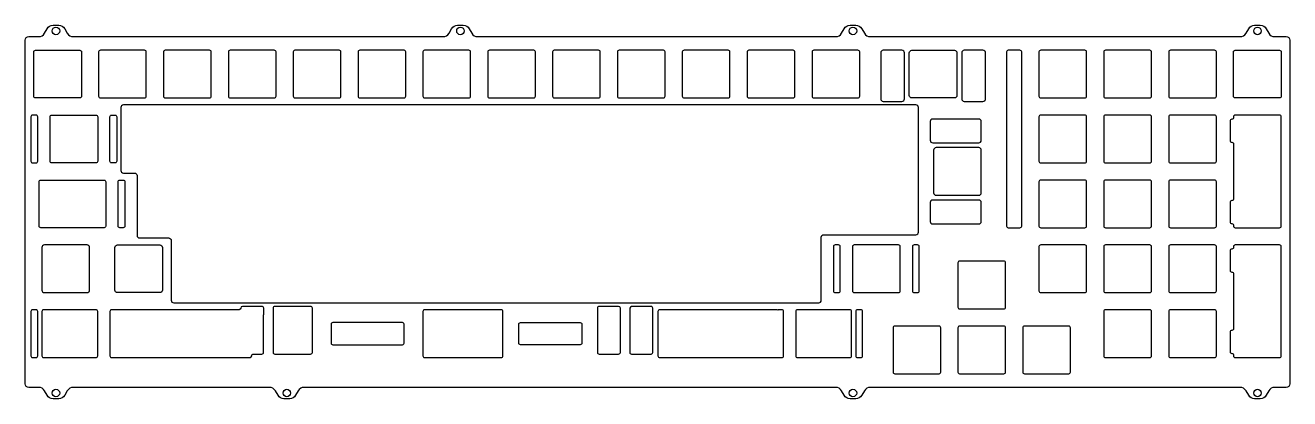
# Model space of a CAD drawing. Header units: millimetres. Extents: x 6 to 378, y -101 to 9.
import ezdxf

# ---------------------------------------------------------------- set-up
doc = ezdxf.new("R2010")
doc.units = ezdxf.units.MM
doc.layers.get('0').update_dxf_attribs({"linetype": 'CONTINUOUS'})

msp = doc.modelspace()

# ---------------------------------------------------------------- linework, layer by layer
for points in [[(6.13, -96.59), (6.13, 4.37, -0.414214), (7.13, 5.37), (10.05, 5.37, 0.267949), (11.78, 6.37), (12.55, 7.7, -0.267949), (14.28, 8.7), (15.97, 8.7, -0.267949), (17.7, 7.7), (18.47, 6.37, 0.267949), (20.2, 5.37), (128.87, 5.37, 0.267949), (130.6, 6.37), (131.37, 7.7, -0.267949), (133.1, 8.7), (134.79, 8.7, -0.267949), (136.52, 7.7), (137.29, 6.37, 0.267949), (139.02, 5.37), (244.18, 5.37, 0.267949), (245.91, 6.37), (246.68, 7.7, -0.267949), (248.41, 8.7), (250.1, 8.7, -0.267949), (251.83, 7.7), (252.6, 6.37, 0.267949), (254.33, 5.37), (363, 5.37, 0.267949), (364.73, 6.37), (365.5, 7.7, -0.267949), (367.23, 8.7), (368.92, 8.7, -0.267949), (370.65, 7.7), (371.42, 6.37, 0.267949), (373.15, 5.37), (376.55, 5.37, -0.414214), (377.55, 4.37), (377.55, -96.59, -0.414214), (376.55, -97.59), (373.15, -97.59, 0.267949), (371.42, -98.59), (370.65, -99.92, -0.267949), (368.92, -100.92), (367.23, -100.92, -0.267949), (365.5, -99.92), (364.73, -98.59, 0.267949), (363, -97.59), (254.33, -97.59, 0.267949), (252.6, -98.59), (251.83, -99.92, -0.267949), (250.1, -100.92), (248.41, -100.92, -0.267949), (246.68, -99.92), (245.91, -98.59, 0.267949), (244.18, -97.59), (88.02, -97.59, 0.267949), (86.29, -98.59), (85.52, -99.92, -0.267949), (83.79, -100.92), (82.1, -100.92, -0.267949), (80.37, -99.92), (79.6, -98.59, 0.267949), (77.87, -97.59), (20.2, -97.59, 0.267949), (18.47, -98.59), (17.7, -99.92, -0.267949), (15.97, -100.92), (14.28, -100.92, -0.267949), (12.55, -99.92), (11.78, -98.59, 0.267949), (10.05, -97.59), (7.13, -97.59, -0.414214)], [(8.63, 0.87, -0.414214), (9.13, 1.37), (22.13, 1.37, -0.414214), (22.63, 0.87), (22.63, -12.13, -0.414214), (22.13, -12.63), (9.13, -12.63, -0.414214), (8.63, -12.13)], [(27.68, 0.87), (27.68, -12.13, 0.414214), (28.18, -12.63), (41.18, -12.63, 0.414214), (41.68, -12.13), (41.68, 0.87, 0.414214), (41.18, 1.37), (28.18, 1.37, 0.414214)], [(46.73, 0.87), (46.73, -12.13, 0.414214), (47.23, -12.63), (60.23, -12.63, 0.414214), (60.73, -12.13), (60.73, 0.87, 0.414214), (60.23, 1.37), (47.23, 1.37, 0.414214)], [(65.78, 0.87), (65.78, -12.13, 0.414214), (66.28, -12.63), (79.28, -12.63, 0.414214), (79.78, -12.13), (79.78, 0.87, 0.414214), (79.28, 1.37), (66.28, 1.37, 0.414214)], [(84.83, 0.87), (84.83, -12.13, 0.414214), (85.33, -12.63), (98.33, -12.63, 0.414214), (98.83, -12.13), (98.83, 0.87, 0.414214), (98.33, 1.37), (85.33, 1.37, 0.414214)], [(103.88, 0.87), (103.88, -12.13, 0.414214), (104.38, -12.63), (117.38, -12.63, 0.414214), (117.88, -12.13), (117.88, 0.87, 0.414214), (117.38, 1.37), (104.38, 1.37, 0.414214)], [(122.93, 0.87), (122.93, -12.13, 0.414214), (123.43, -12.63), (136.43, -12.63, 0.414214), (136.93, -12.13), (136.93, 0.87, 0.414214), (136.43, 1.37), (123.43, 1.37, 0.414214)], [(141.98, 0.87), (141.98, -12.13, 0.414214), (142.48, -12.63), (155.48, -12.63, 0.414214), (155.98, -12.13), (155.98, 0.87, 0.414214), (155.48, 1.37), (142.48, 1.37, 0.414214)], [(161.03, 0.87), (161.03, -12.13, 0.414214), (161.53, -12.63), (174.53, -12.63, 0.414214), (175.03, -12.13), (175.03, 0.87, 0.414214), (174.53, 1.37), (161.53, 1.37, 0.414214)], [(180.08, 0.87), (180.08, -12.13, 0.414214), (180.58, -12.63), (193.58, -12.63, 0.414214), (194.08, -12.13), (194.08, 0.87, 0.414214), (193.58, 1.37), (180.58, 1.37, 0.414214)], [(212.63, 1.37), (199.63, 1.37, 0.414214), (199.13, 0.87), (199.13, -12.13, 0.414214), (199.63, -12.63), (212.63, -12.63, 0.414214), (213.13, -12.13), (213.13, 0.87, 0.414214)], [(218.18, 0.87), (218.18, -12.13, 0.414214), (218.68, -12.63), (231.68, -12.63, 0.414214), (232.18, -12.13), (232.18, 0.87, 0.414214), (231.68, 1.37), (218.68, 1.37, 0.414214)], [(237.23, 0.87), (237.23, -12.13, 0.414214), (237.73, -12.63), (250.73, -12.63, 0.414214), (251.23, -12.13), (251.23, 0.87, 0.414214), (250.73, 1.37), (237.73, 1.37, 0.414214)], [(257.4, 0.62), (257.4, -12.88, 0.414214), (258.15, -13.63), (263.65, -13.63, 0.414214), (264.4, -12.88), (264.4, 0.62, 0.414214), (263.65, 1.37), (258.15, 1.37, 0.414214)], [(266.55, -12.63, -0.414214), (265.8, -11.88), (265.8, 0.62, -0.414214), (266.55, 1.37), (279.05, 1.37, -0.414214), (279.8, 0.62), (279.8, -11.88, -0.414214), (279.05, -12.63)], [(288.2, -12.88), (288.2, 0.62, 0.414214), (287.45, 1.37), (281.95, 1.37, 0.414214), (281.2, 0.62), (281.2, -12.88, 0.414214), (281.95, -13.63), (287.45, -13.63, 0.414214)], [(294.38, 0.87), (294.38, -50.23, 0.414214), (294.88, -50.73), (298.32, -50.73, 0.414214), (298.82, -50.23), (298.82, 0.87, 0.414214), (298.32, 1.37), (294.88, 1.37, 0.414214)], [(303.9, 0.87), (303.9, -12.13, 0.414214), (304.4, -12.63), (317.4, -12.63, 0.414214), (317.9, -12.13), (317.9, 0.87, 0.414214), (317.4, 1.37), (304.4, 1.37, 0.414214)], [(322.95, 0.87), (322.95, -12.13, 0.414214), (323.45, -12.63), (336.45, -12.63, 0.414214), (336.95, -12.13), (336.95, 0.87, 0.414214), (336.45, 1.37), (323.45, 1.37, 0.414214)], [(342, 0.87), (342, -12.13, 0.414214), (342.5, -12.63), (355.5, -12.63, 0.414214), (356, -12.13), (356, 0.87, 0.414214), (355.5, 1.37), (342.5, 1.37, 0.414214)], [(361.55, -12.63, -0.414214), (361.05, -12.13), (361.05, 0.87, -0.414214), (361.55, 1.37), (374.55, 1.37, -0.414214), (375.05, 0.87), (375.05, -12.13, -0.414214), (374.55, -12.63)], [(48.24, -53.73, -0.414214), (48.99, -54.48), (48.99, -72.03, 0.414214), (49.74, -72.78), (239.19, -72.78, 0.414214), (239.94, -72.03), (239.94, -53.53, -0.414214), (240.69, -52.78), (267.76, -52.78, 0.414214), (268.51, -52.03), (268.51, -15.43, 0.414214), (267.76, -14.68), (34.95, -14.68, 0.414214), (34.2, -15.43), (34.2, -33.93, 0.414214), (34.95, -34.68), (38.21, -34.68, -0.414214), (38.96, -35.43), (38.96, -52.98, 0.414214), (39.71, -53.73)], [(8.29, -31.68), (9.29, -31.68, 0.414214), (9.79, -31.18), (9.79, -18.18, 0.414214), (9.29, -17.68), (8.29, -17.68, 0.414214), (7.79, -18.18), (7.79, -31.18, 0.414214)], [(13.89, -31.68, -0.414214), (13.39, -31.18), (13.39, -18.18, -0.414214), (13.89, -17.68), (26.89, -17.68, -0.414214), (27.39, -18.18), (27.39, -31.18, -0.414214), (26.89, -31.68)], [(31.49, -31.68, -0.414214), (30.99, -31.18), (30.99, -18.18, -0.414214), (31.49, -17.68), (32.49, -17.68, -0.414214), (32.99, -18.18), (32.99, -31.18, -0.414214), (32.49, -31.68)], [(303.9, -18.18), (303.9, -31.18, 0.414214), (304.4, -31.68), (317.4, -31.68, 0.414214), (317.9, -31.18), (317.9, -18.18, 0.414214), (317.4, -17.68), (304.4, -17.68, 0.414214)], [(322.95, -18.18), (322.95, -31.18, 0.414214), (323.45, -31.68), (336.45, -31.68, 0.414214), (336.95, -31.18), (336.95, -18.18, 0.414214), (336.45, -17.68), (323.45, -17.68, 0.414214)], [(342, -18.18), (342, -31.18, 0.414214), (342.5, -31.68), (355.5, -31.68, 0.414214), (356, -31.18), (356, -18.18, 0.414214), (355.5, -17.68), (342.5, -17.68, 0.414214)], [(361.05, -18.39, -0.414214), (360.55, -18.89, 0.414214), (360.05, -19.39), (360.05, -25.14, 0.414214), (360.55, -25.64, -0.414214), (361.05, -26.14), (361.05, -42.27, -0.414214), (360.55, -42.77, 0.414214), (360.05, -43.27), (360.05, -49.02, 0.414214), (360.55, -49.52, -0.414214), (361.05, -50.02), (361.05, -50.23, 0.414214), (361.55, -50.73), (374.55, -50.73, 0.414214), (375.05, -50.23), (375.05, -18.18, 0.414214), (374.55, -17.68), (361.55, -17.68, 0.414214), (361.05, -18.18)], [(271.95, -19.56), (271.95, -25.06, 0.414214), (272.7, -25.81), (286.2, -25.81, 0.414214), (286.95, -25.06), (286.95, -19.56, 0.414214), (286.2, -18.81), (272.7, -18.81, 0.414214)], [(273.7, -41.21), (286.2, -41.21, 0.414214), (286.95, -40.46), (286.95, -27.96, 0.414214), (286.2, -27.21), (273.7, -27.21, 0.414214), (272.95, -27.96), (272.95, -40.46, 0.414214)], [(29.27, -36.73, -0.414214), (29.77, -37.23), (29.77, -50.23, -0.414214), (29.27, -50.73), (10.67, -50.73, -0.414214), (10.17, -50.23), (10.17, -37.23, -0.414214), (10.67, -36.73)], [(34.87, -36.73, -0.414214), (35.37, -37.23), (35.37, -50.23, -0.414214), (34.87, -50.73), (33.87, -50.73, -0.414214), (33.37, -50.23), (33.37, -37.23, -0.414214), (33.87, -36.73)], [(317.4, -36.73), (304.4, -36.73, 0.414214), (303.9, -37.23), (303.9, -50.23, 0.414214), (304.4, -50.73), (317.4, -50.73, 0.414214), (317.9, -50.23), (317.9, -37.23, 0.414214)], [(322.95, -37.23), (322.95, -50.23, 0.414214), (323.45, -50.73), (336.45, -50.73, 0.414214), (336.95, -50.23), (336.95, -37.23, 0.414214), (336.45, -36.73), (323.45, -36.73, 0.414214)], [(342, -37.23), (342, -50.23, 0.414214), (342.5, -50.73), (355.5, -50.73, 0.414214), (356, -50.23), (356, -37.23, 0.414214), (355.5, -36.73), (342.5, -36.73, 0.414214)], [(271.95, -43.36), (271.95, -48.86, 0.414214), (272.7, -49.61), (286.2, -49.61, 0.414214), (286.95, -48.86), (286.95, -43.36, 0.414214), (286.2, -42.61), (272.7, -42.61, 0.414214)], [(11.01, -56.53), (11.01, -69.03, 0.414214), (11.76, -69.78), (24.26, -69.78, 0.414214), (25.01, -69.03), (25.01, -56.53, 0.414214), (24.26, -55.78), (11.76, -55.78, 0.414214)], [(32.44, -56.53, -0.414214), (33.19, -55.78), (45.69, -55.78, -0.414214), (46.44, -56.53), (46.44, -69.03, -0.414214), (45.69, -69.78), (33.19, -69.78, -0.414214), (32.44, -69.03)], [(243.53, -56.28), (243.53, -69.28, 0.414214), (244.03, -69.78), (245.03, -69.78, 0.414214), (245.53, -69.28), (245.53, -56.28, 0.414214), (245.03, -55.78), (244.03, -55.78, 0.414214)], [(249.13, -56.28), (249.13, -69.28, 0.414214), (249.63, -69.78), (262.63, -69.78, 0.414214), (263.13, -69.28), (263.13, -56.28, 0.414214), (262.63, -55.78), (249.63, -55.78, 0.414214)], [(266.73, -56.28), (266.73, -69.28, 0.414214), (267.23, -69.78), (268.23, -69.78, 0.414214), (268.73, -69.28), (268.73, -56.28, 0.414214), (268.23, -55.78), (267.23, -55.78, 0.414214)], [(303.9, -56.28), (303.9, -69.28, 0.414214), (304.4, -69.78), (317.4, -69.78, 0.414214), (317.9, -69.28), (317.9, -56.28, 0.414214), (317.4, -55.78), (304.4, -55.78, 0.414214)], [(322.95, -56.28), (322.95, -69.28, 0.414214), (323.45, -69.78), (336.45, -69.78, 0.414214), (336.95, -69.28), (336.95, -56.28, 0.414214), (336.45, -55.78), (323.45, -55.78, 0.414214)], [(342, -56.28), (342, -69.28, 0.414214), (342.5, -69.78), (355.5, -69.78, 0.414214), (356, -69.28), (356, -56.28, 0.414214), (355.5, -55.78), (342.5, -55.78, 0.414214)], [(361.05, -80.37, -0.414214), (360.55, -80.87, 0.414214), (360.05, -81.37), (360.05, -87.12, 0.414214), (360.55, -87.62, -0.414214), (361.05, -88.12), (361.05, -88.33, 0.414214), (361.55, -88.83), (374.55, -88.83, 0.414214), (375.05, -88.33), (375.05, -56.28, 0.414214), (374.55, -55.78), (361.55, -55.78, 0.414214), (361.05, -56.28), (361.05, -56.49, -0.414214), (360.55, -56.99, 0.414214), (360.05, -57.49), (360.05, -63.24, 0.414214), (360.55, -63.74, -0.414214), (361.05, -64.24)], [(280.09, -61.04), (280.09, -74.04, 0.414214), (280.59, -74.54), (293.59, -74.54, 0.414214), (294.09, -74.04), (294.09, -61.04, 0.414214), (293.59, -60.54), (280.59, -60.54, 0.414214)], [(72.64, -88.33, -0.414214), (73.14, -87.83), (75.65, -87.83, 0.414214), (76.15, -87.33), (76.15, -76.33), (76.16, -76.33), (76.16, -74.33, 0.414214), (75.66, -73.83), (75.65, -73.83), (75.65, -73.83), (69.9, -73.83), (69.9, -73.83, 0.410849), (69.41, -74.33, -0.413866), (68.91, -74.83), (31.49, -74.83, 0.414214), (30.99, -75.33), (30.99, -88.33, 0.414214), (31.49, -88.83), (72.17, -88.83, 0.393961)], [(83.7, -73.83), (79.43, -73.83, 0.414214), (78.93, -74.33), (78.93, -87.33, 0.414214), (79.43, -87.83), (83.7, -87.83), (89.95, -87.83, 0.414214), (90.45, -87.33), (90.45, -74.33, 0.414214), (89.95, -73.83)], [(180.93, -87.32), (180.93, -74.33, 0.414016), (180.43, -73.83), (174.68, -73.82, 0.414411), (174.18, -74.32), (174.18, -87.32, 0.414214), (174.68, -87.82), (180.43, -87.82, 0.414214)], [(183.7, -74.58), (183.7, -87.33, 0.414214), (184.2, -87.83), (189.95, -87.83, 0.414214), (190.45, -87.33), (190.45, -74.33, 0.414214), (189.95, -73.83), (184.45, -73.83, 0.414214)], [(7.79, -75.33), (7.79, -88.33, 0.414214), (8.29, -88.83), (9.29, -88.83, 0.414214), (9.79, -88.33), (9.79, -75.33, 0.414214), (9.29, -74.83), (8.29, -74.83, 0.414214)], [(11.01, -75.33), (11.01, -88.33, 0.414214), (11.51, -88.83), (26.89, -88.83, 0.414214), (27.39, -88.33), (27.39, -75.33, 0.414214), (26.89, -74.83), (11.51, -74.83, 0.414214)], [(123.43, -88.83), (145.95, -88.83, 0.414214), (146.45, -88.33), (146.45, -75.33, 0.414214), (145.95, -74.83), (123.43, -74.83, 0.414214), (122.93, -75.33), (122.93, -88.33, 0.414214)], [(228.36, -74.83), (227.36, -74.83, 0.117224), (227.14, -74.89, 0.117224), (226.91, -74.83), (192.48, -74.83, 0.414214), (191.98, -75.33), (191.98, -88.33, 0.414214), (192.48, -88.83), (226.91, -88.83, 0.117224), (227.14, -88.78, 0.117224), (227.36, -88.83), (228.36, -88.83, 0.414214), (228.86, -88.33), (228.86, -75.33, 0.414214)], [(232.46, -75.33), (232.46, -88.33, 0.414214), (232.96, -88.83), (248.35, -88.83, 0.414214), (248.85, -88.33), (248.85, -75.33, 0.414214), (248.35, -74.83), (232.96, -74.83, 0.414214)], [(250.06, -75.33), (250.06, -88.33, 0.414214), (250.56, -88.83), (251.56, -88.83, 0.414214), (252.06, -88.33), (252.06, -75.33, 0.414214), (251.56, -74.83), (250.56, -74.83, 0.414214)], [(336.45, -74.83), (323.45, -74.83, 0.414214), (322.95, -75.33), (322.95, -88.33, 0.414214), (323.45, -88.83), (336.45, -88.83, 0.414214), (336.95, -88.33), (336.95, -75.33, 0.414214)], [(342, -75.33), (342, -88.33, 0.414214), (342.5, -88.83), (355.5, -88.83, 0.414214), (356, -88.33), (356, -75.33, 0.414214), (355.5, -74.83), (342.5, -74.83, 0.414214)], [(95.97, -79.08), (95.97, -84.58, 0.414214), (96.47, -85.08), (116.91, -85.08, 0.414214), (117.41, -84.58), (117.41, -79.08, 0.414214), (116.91, -78.58), (96.47, -78.58, 0.414214)], [(151.57, -85.08, -0.414214), (151.07, -84.58), (151.07, -79.08, -0.414214), (151.57, -78.58), (169.13, -78.58, -0.414214), (169.63, -79.08), (169.63, -84.58, -0.414214), (169.13, -85.08)], [(261.04, -80.09), (261.04, -93.09, 0.414214), (261.54, -93.59), (274.54, -93.59, 0.414214), (275.04, -93.09), (275.04, -80.09, 0.414214), (274.54, -79.59), (261.54, -79.59, 0.414214)], [(280.09, -80.09), (280.09, -93.09, 0.414214), (280.59, -93.59), (293.59, -93.59, 0.414214), (294.09, -93.09), (294.09, -80.09, 0.414214), (293.59, -79.59), (280.59, -79.59, 0.414214)], [(299.14, -80.09), (299.14, -93.09, 0.414214), (299.64, -93.59), (312.64, -93.59, 0.414214), (313.14, -93.09), (313.14, -80.09, 0.414214), (312.64, -79.59), (299.64, -79.59, 0.414214)]]:
    msp.add_lwpolyline(points, format="xyb", close=True)
for centre in [(15.13, 7.04), (133.95, 7.04), (249.26, 7.04), (368.08, 7.04), (15.13, -99.25), (82.95, -99.25), (249.26, -99.25), (368.08, -99.25)]:
    msp.add_circle(centre, 1.1)

doc.saveas('drawing.dxf')
